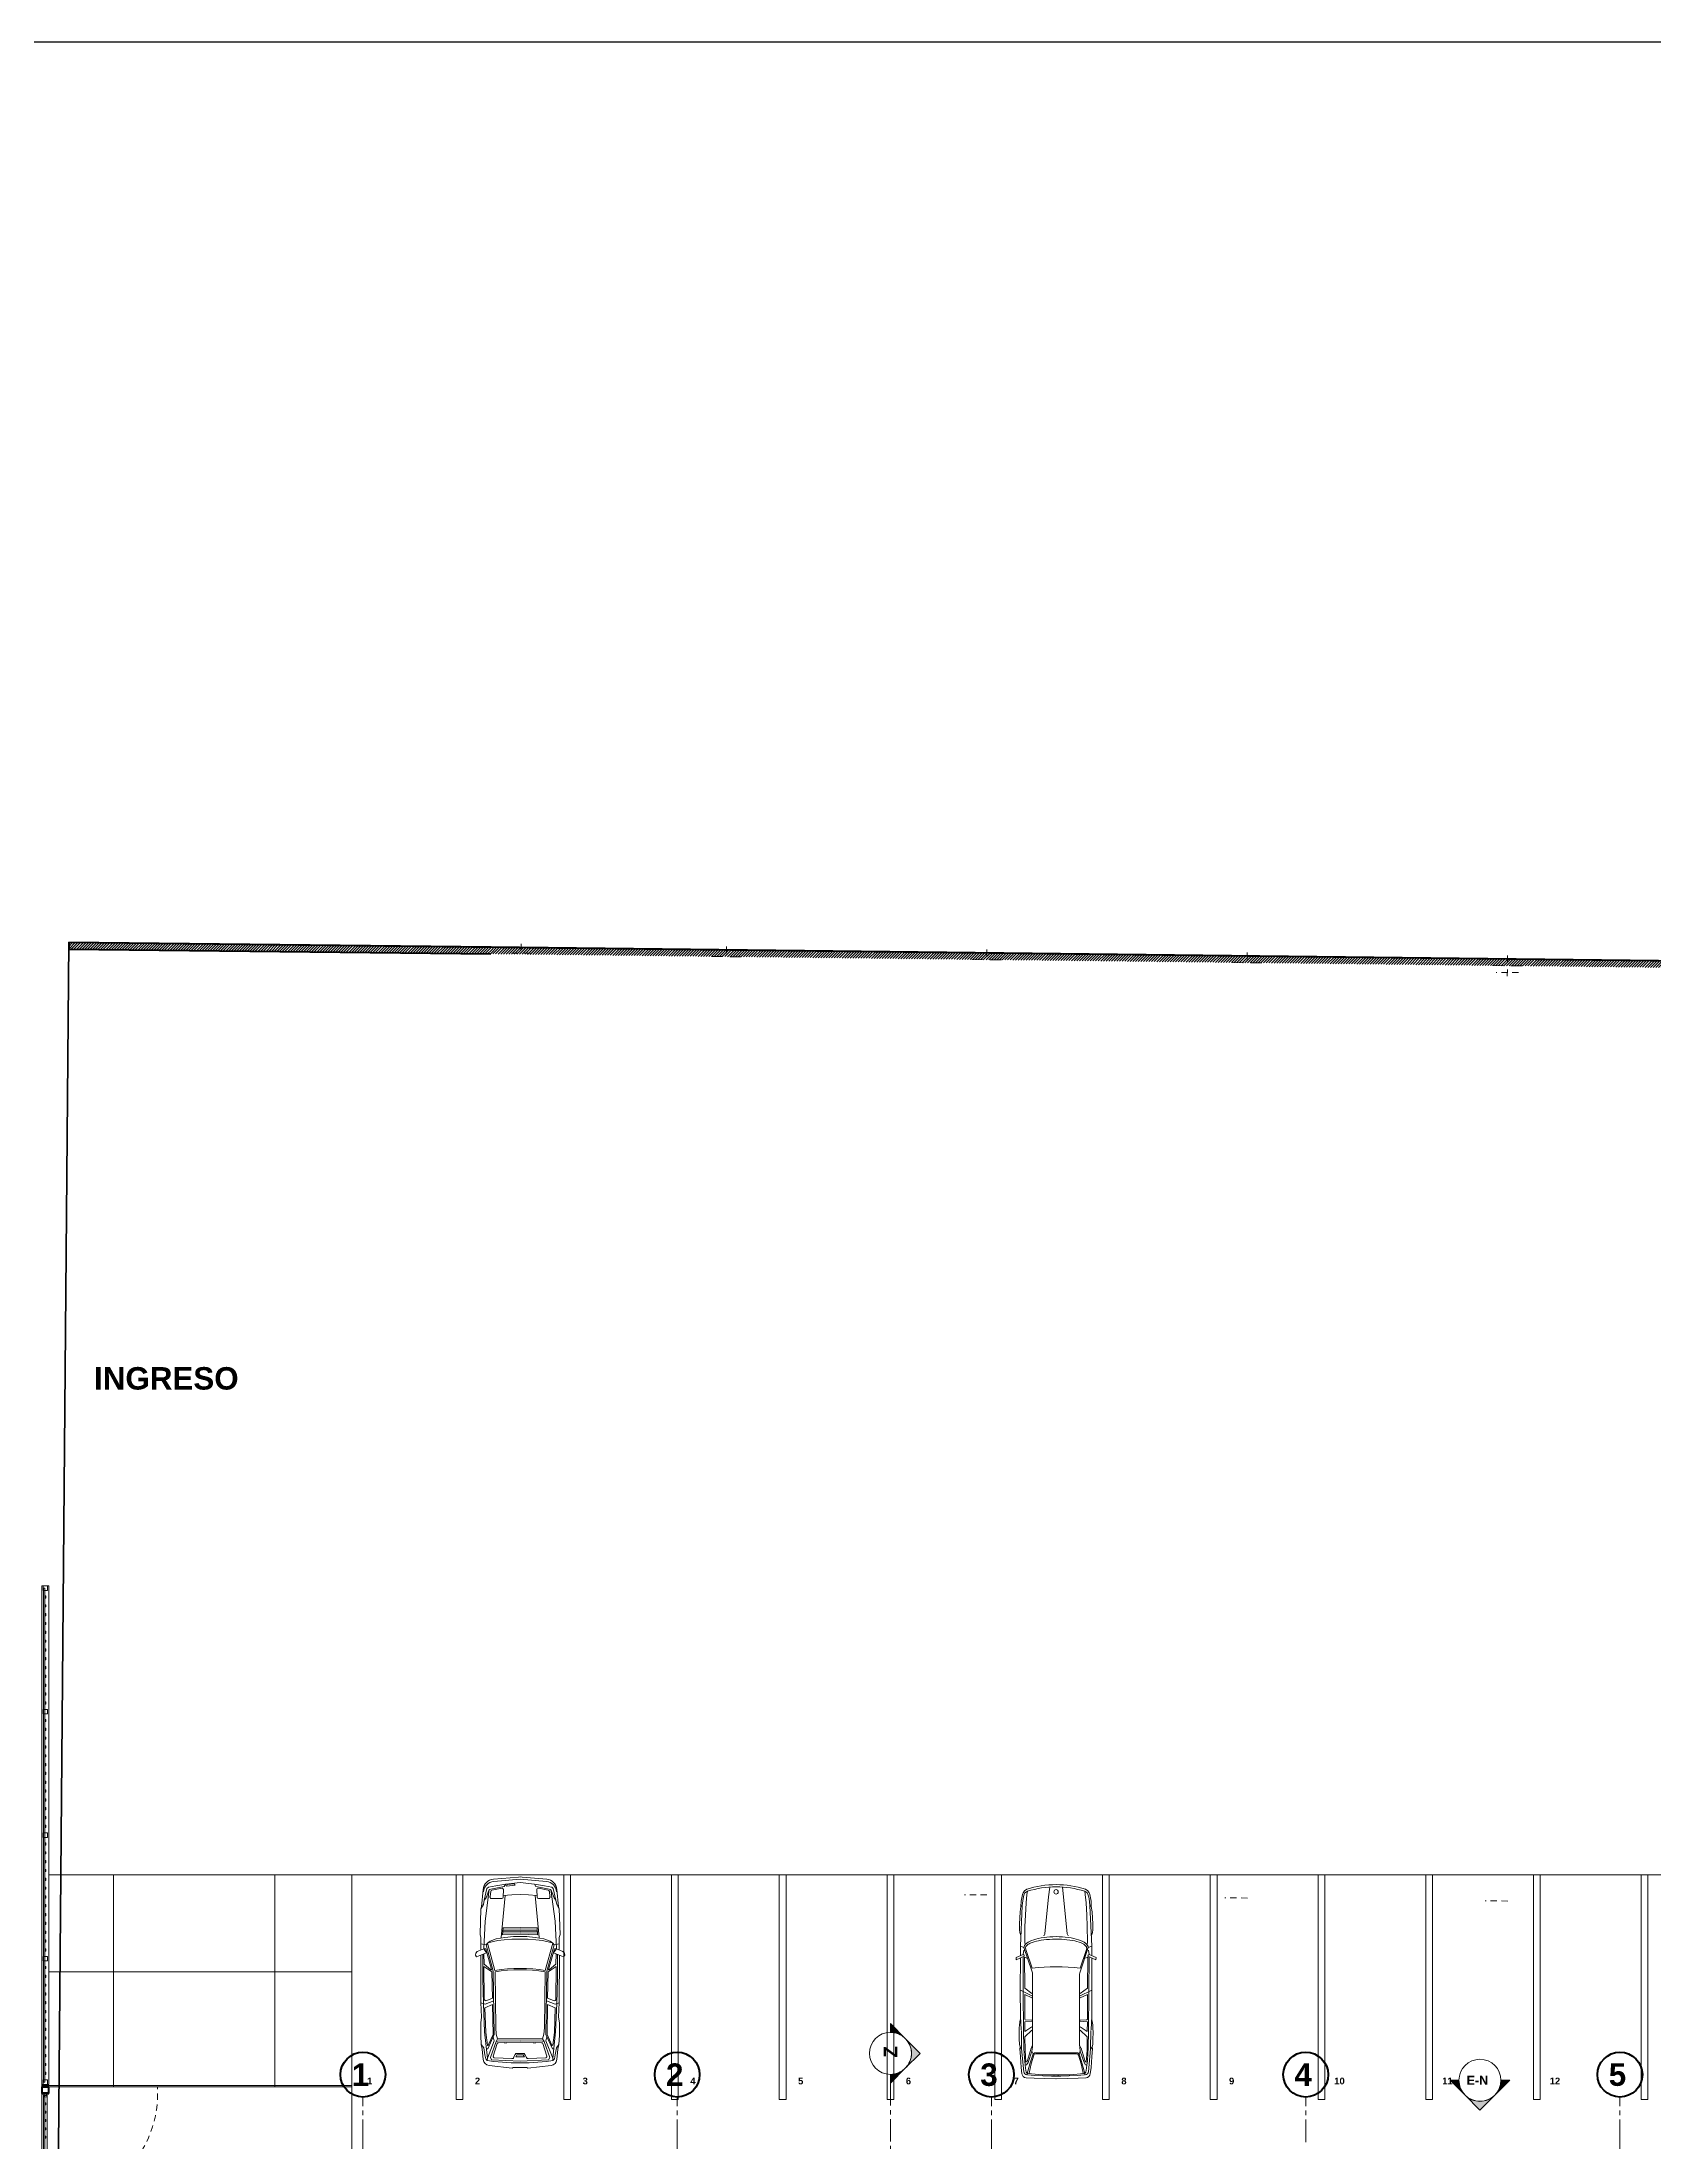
# Model space of a CAD drawing. Header units: inches. Extents: x -38 to 5698, y -33 to 92.
# Drawn here: x 2.17 to 38.06, y 44.9 to 91.66 of the extents above; entities that cross this region are included whole.
import ezdxf

# ---------------------------------------------------------------- set-up
doc = ezdxf.new("R2010")
doc.units = ezdxf.units.IN
doc.header["$MEASUREMENT"] = 0
doc.set_wipeout_variables(frame=1)
doc.header["$PDMODE"] = 1
for name, pattern in [('Hidden Line', [0.195611, 0.141111, -0.0545]), ('Línea Oculta', [0.195611, 0.141111, -0.0545]), ('Punto & Raya', [0.65, 0.5, -0.075, 0, -0.075]), ('Wipeout_Contour', [1, 0, -1])]:
    doc.linetypes.add(name, pattern=pattern)
for name, color, linetype in [('02 _ ARQ _ ALB _ Ejes Generales', 7, 'Continuous'), ('08 _ STR _ EXT _ Cerco Perimetrico', 7, 'Continuous'), ('08 _ STR _ EXT _ Estacionamiento-Pavimento', 7, 'Continuous'), ('Dibujo 2D - General', 7, 'Continuous'), ('Estructura - 03 LOSA', 7, 'Continuous'), ('Estructura - 04 MURO', 253, 'Continuous'), ('Interior - Equipamiento', 7, 'Continuous'), ('Interior - Mobiliario', 7, 'Continuous'), ('Marcador - Alzados', 7, 'Continuous'), ('Marcador - Secciones', 251, 'Continuous'), ('MOD', 7, 'Continuous'), ('Notas - Textos', 7, 'Continuous')]:
    doc.layers.add(name, color=color, linetype=linetype)
doc.styles.add('Estilo_Generado_1', font='swisseb.ttf')
doc.styles.add('Estilo_Generado_8', font='arialbd.ttf')
pattern_1 = [(45, (0, 0), (-0.030052038, 0.030052038), [])]

msp = doc.modelspace()

# ---------------------------------------------------------------- hatches: boundary and pattern name
at = {"layer": 'Estructura - 03 LOSA', "linetype": 'Continuous', "lineweight": 13}
h = msp.add_hatch(dxfattribs=at)
h.set_pattern_fill('CEMENTO_PULIDO_Y_BRUÑADO_FA', color=251, style=0, pattern_type=2)
h.set_pattern_definition([(360, (3.7574, 18.3027), (0, 2.53199), []), (90, (3.7574, 18.3027), (-3.6, 0), [])])
h.paths.add_polyline_path([(9.07, 46.132), (9.07, 50.85), (2.17, 50.85), (2.17, 46.132)])
at = {"layer": 'Marcador - Alzados', "linetype": 'Continuous', "lineweight": 13}
for points in [[(33.54, 46.274), (33.871, 45.942, -0.198912), (33.734, 46.274)], [(33.871, 45.942), (34.202, 45.611), (34.533, 45.942, -0.414214)], [(34.865, 46.274), (34.671, 46.274, -0.198912), (34.533, 45.942)]]:
    msp.add_hatch(color=7, dxfattribs=at).paths.add_polyline_path(points)
at = {"layer": 'Marcador - Secciones', "linetype": 'Continuous', "lineweight": 13}
for points in [[(21.07, 47.536), (21.07, 47.342, -0.198912), (21.401, 47.205)], [(21.401, 47.205, -0.414214), (21.401, 46.542), (21.732, 46.874)], [(21.07, 46.211), (21.401, 46.542, -0.198912), (21.07, 46.405)]]:
    msp.add_hatch(color=7, dxfattribs=at).paths.add_polyline_path(points)

# ---------------------------------------------------------------- linework, layer by layer
at = {"layer": '02 _ ARQ _ ALB _ Ejes Generales', "color": 252, "linetype": 'Punto & Raya', "lineweight": 13}
for p, q in [((9.32, 44.9), (9.32, 45.9)), ((16.32, 44.9), (16.32, 45.9)), ((23.32, 44.9), (23.32, 45.9)), ((30.32, 44.9), (30.32, 45.9)), ((37.32, 44.9), (37.32, 45.9)), ((9.32, 3.05), (9.32, 44.9)), ((16.32, 3.05), (16.32, 44.9)), ((23.32, 3.05), (23.32, 44.9)), ((30.32, 44.9), (30.32, 44.9)), ((37.32, 3.05), (37.32, 44.9))]:
    msp.add_line(p, q, dxfattribs=at)
at = {"layer": '02 _ ARQ _ ALB _ Ejes Generales', "color": 7, "linetype": 'Continuous', "lineweight": 60}
for centre in [(9.32, 46.4), (16.32, 46.4), (23.32, 46.4), (30.32, 46.4), (37.32, 46.4)]:
    msp.add_circle(centre, 0.5, dxfattribs=at)
at = {"layer": '02 _ ARQ _ ALB _ Ejes Generales', "color": 7, "linetype": 'Punto & Raya', "lineweight": 13}
for p in [(9.32, 44.9), (9.32, 44.9), (16.32, 44.9), (16.32, 44.9), (23.32, 44.9), (23.32, 44.9), (37.32, 44.9), (37.32, 44.9)]:
    msp.add_point(p, dxfattribs=at)
at = {"layer": '08 _ STR _ EXT _ Cerco Perimetrico', "color": 167, "linetype": 'Continuous', "lineweight": 18, "flags": 128}
for points in [[(2.282, 45.934), (2.207, 45.934), (2.207, 43.525), (2.282, 43.525)], [(2.232, 45.934), (2.207, 45.934), (2.207, 43.525), (2.232, 43.525)], [(2.232, 45.934), (2.207, 45.934), (2.207, 43.525), (2.232, 43.525)], [(2.282, 45.934), (2.207, 45.934), (2.207, 43.525), (2.282, 43.525)], [(2.257, 45.774), (2.232, 45.774), (2.232, 45.724), (2.257, 45.724)], [(2.257, 45.589), (2.232, 45.589), (2.232, 45.539), (2.257, 45.539)], [(2.257, 45.403), (2.232, 45.403), (2.232, 45.353), (2.257, 45.353)], [(2.257, 45.218), (2.232, 45.218), (2.232, 45.168), (2.257, 45.168)], [(2.257, 45.033), (2.232, 45.033), (2.232, 44.983), (2.257, 44.983)]]:
    msp.add_lwpolyline(points, close=True, dxfattribs=at)
at = {"layer": '08 _ STR _ EXT _ Estacionamiento-Pavimento', "color": 7, "linetype": 'Continuous', "lineweight": 18, "flags": 128}
msp.add_lwpolyline([(9.07, 40.85), (52.92, 40.85), (52.92, 1.5), (69.77, 1.5), (69.77, 46.784), (56.22, 46.937), (56.22, 50.85), (9.07, 50.85)], close=True, dxfattribs=at)
at = {"layer": 'Estructura - 03 LOSA', "color": 7, "linetype": 'Continuous', "lineweight": 18, "flags": 128}
for points in [[(9.07, 46.132), (9.07, 50.85), (2.17, 50.85), (2.17, 46.132)], [(2.17, 40.85), (9.07, 40.85), (9.07, 46.132), (2.17, 46.132)]]:
    msp.add_lwpolyline(points, close=True, dxfattribs=at)
at = {"layer": 'Interior - Equipamiento', "color": 251, "linetype": 'Continuous', "lineweight": 13}
for p, q in [((11.999, 50.525), (11.963, 50.139)), ((12.081, 50.547), (12.022, 50.284)), ((12.041, 49.817), (12.133, 50.52)), ((12.133, 50.52), (12.061, 50.337)), ((12.114, 50.573), (12.081, 50.547)), ((12.278, 50.606), (12.114, 50.573)), ((12.469, 50.586), (12.133, 50.52)), ((12.192, 50.508), (12.413, 50.55)), ((12.226, 50.751), (12.787, 50.799)), ((12.82, 50.752), (12.232, 50.698)), ((12.501, 50.645), (12.278, 50.606)), ((12.448, 50.52), (12.443, 50.352)), ((12.501, 50.645), (12.469, 50.586)), ((12.501, 50.645), (12.82, 50.675)), ((12.521, 50.599), (12.535, 50.636)), ((12.712, 50.619), (12.521, 50.599)), ((12.685, 50.652), (12.535, 50.636)), ((12.685, 50.652), (12.712, 50.619)), ((12.82, 50.803), (12.787, 50.799)), ((12.82, 50.803), (12.863, 50.799)), ((12.82, 50.752), (13.408, 50.698)), ((13.139, 50.645), (12.82, 50.675)), ((13.414, 50.751), (12.863, 50.799)), ((13.139, 50.645), (13.171, 50.586)), ((13.139, 50.645), (13.362, 50.606)), ((13.171, 50.586), (13.507, 50.52)), ((13.192, 50.52), (13.197, 50.352)), ((13.448, 50.508), (13.227, 50.55)), ((13.362, 50.606), (13.526, 50.573)), ((13.599, 49.817), (13.507, 50.52)), ((13.507, 50.52), (13.579, 50.337)), ((13.526, 50.573), (13.559, 50.547)), ((13.559, 50.547), (13.618, 50.284)), ((13.641, 50.525), (13.677, 50.139)), ((24.054, 50.495), (24.107, 50.53)), ((24.618, 50.573), (24.593, 50.358)), ((24.903, 50.573), (24.928, 50.358)), ((25.467, 50.495), (25.413, 50.53)), ((11.949, 50.093), (11.93, 49.522)), ((12.002, 50.192), (11.949, 50.093)), ((11.963, 50.139), (11.949, 50.093)), ((12.022, 50.284), (12.002, 50.192)), ((12.061, 50.337), (12.022, 50.284)), ((12.154, 50.362), (12.111, 50.352)), ((12.154, 50.357), (12.168, 50.482)), ((12.184, 50.323), (12.413, 50.323)), ((12.396, 49.456), (12.487, 50.392)), ((12.633, 50.402), (12.444, 50.389)), ((12.82, 50.409), (12.633, 50.402)), ((12.82, 50.409), (13.007, 50.402)), ((13.007, 50.402), (13.196, 50.389)), ((13.244, 49.456), (13.153, 50.392)), ((13.456, 50.323), (13.227, 50.323)), ((13.486, 50.357), (13.472, 50.482)), ((13.486, 50.362), (13.529, 50.352)), ((13.579, 50.337), (13.618, 50.284)), ((13.618, 50.284), (13.638, 50.192)), ((13.638, 50.192), (13.691, 50.093)), ((13.677, 50.139), (13.691, 50.093)), ((13.691, 50.093), (13.71, 49.522)), ((23.958, 50.024), (23.977, 50.145)), ((23.968, 49.263), (24.008, 50.167)), ((23.977, 50.145), (23.983, 50.266)), ((23.977, 50.145), (24.008, 50.167)), ((23.983, 50.266), (23.996, 50.34)), ((23.996, 50.34), (24.011, 50.412)), ((24.008, 50.167), (24.027, 50.325)), ((24.011, 50.412), (24.024, 50.452)), ((24.024, 50.452), (24.054, 50.495)), ((24.027, 50.325), (24.045, 50.399)), ((24.045, 50.399), (24.067, 50.449)), ((24.067, 50.449), (24.098, 50.47)), ((24.076, 49.95), (24.092, 50.223)), ((24.092, 50.223), (24.11, 50.415)), ((24.098, 50.47), (24.123, 50.483)), ((24.11, 50.415), (24.123, 50.483)), ((24.593, 50.358), (24.513, 49.538)), ((24.928, 50.358), (25.008, 49.538)), ((25.423, 50.47), (25.398, 50.483)), ((25.411, 50.415), (25.398, 50.483)), ((25.429, 50.223), (25.411, 50.415)), ((25.454, 50.449), (25.423, 50.47)), ((25.445, 49.95), (25.429, 50.223)), ((25.476, 50.399), (25.454, 50.449)), ((25.497, 50.452), (25.467, 50.495)), ((25.494, 50.325), (25.476, 50.399)), ((25.513, 50.167), (25.494, 50.325)), ((25.51, 50.412), (25.497, 50.452)), ((25.525, 50.34), (25.51, 50.412)), ((25.553, 49.263), (25.513, 50.167)), ((25.544, 50.145), (25.513, 50.167)), ((25.538, 50.266), (25.525, 50.34)), ((25.544, 50.145), (25.538, 50.266)), ((25.562, 50.024), (25.544, 50.145)), ((12.009, 49.2), (12.041, 49.817)), ((12.442, 49.666), (12.429, 49.515)), ((12.82, 49.586), (12.435, 49.579)), ((12.82, 49.615), (12.437, 49.608)), ((12.82, 49.673), (12.442, 49.666)), ((12.82, 49.644), (12.442, 49.637)), ((12.82, 49.673), (13.198, 49.666)), ((12.82, 49.644), (13.198, 49.637)), ((12.82, 49.615), (13.203, 49.608)), ((12.82, 49.586), (13.205, 49.579)), ((13.198, 49.666), (13.211, 49.515)), ((13.631, 49.2), (13.599, 49.817)), ((23.946, 49.755), (23.952, 49.885)), ((23.946, 49.622), (23.946, 49.755)), ((23.952, 49.566), (23.946, 49.622)), ((23.952, 49.885), (23.958, 50.024)), ((24.064, 49.359), (24.067, 49.696)), ((24.067, 49.696), (24.076, 49.95)), ((25.454, 49.696), (25.445, 49.95)), ((25.457, 49.359), (25.454, 49.696)), ((25.569, 49.885), (25.562, 50.024)), ((25.575, 49.755), (25.569, 49.885)), ((25.569, 49.566), (25.575, 49.622)), ((25.575, 49.622), (25.575, 49.755)), ((11.825, 49.062), (11.831, 49.108)), ((11.831, 49.108), (11.864, 49.141)), ((12.074, 49.114), (11.851, 49.022)), ((11.864, 49.141), (12.009, 49.2)), ((11.93, 49.522), (11.949, 49.456)), ((11.949, 49.456), (11.949, 49.176)), ((12.061, 49.292), (11.949, 49.313)), ((12.009, 49.2), (12.055, 49.2)), ((12.009, 49.2), (12.074, 49.114)), ((12.185, 48.743), (12.055, 49.2)), ((12.094, 49.325), (12.061, 49.292)), ((12.061, 49.292), (12.222, 48.703)), ((12.153, 49.371), (12.094, 49.325)), ((12.094, 49.325), (12.258, 48.72)), ((12.324, 49.384), (12.105, 49.333)), ((12.291, 49.423), (12.153, 49.371)), ((12.482, 49.456), (12.291, 49.423)), ((12.469, 49.403), (12.324, 49.384)), ((12.429, 49.515), (12.82, 49.528)), ((12.82, 49.557), (12.432, 49.548)), ((12.639, 49.417), (12.469, 49.403)), ((12.672, 49.476), (12.482, 49.456)), ((13.001, 49.417), (12.639, 49.417)), ((12.968, 49.476), (12.672, 49.476)), ((12.82, 49.557), (13.208, 49.548)), ((13.211, 49.515), (12.82, 49.528)), ((12.968, 49.476), (13.158, 49.456)), ((13.001, 49.417), (13.171, 49.403)), ((13.158, 49.456), (13.349, 49.423)), ((13.171, 49.403), (13.316, 49.384)), ((13.316, 49.384), (13.535, 49.333)), ((13.349, 49.423), (13.487, 49.371)), ((13.546, 49.325), (13.382, 48.72)), ((13.579, 49.292), (13.418, 48.703)), ((13.455, 48.743), (13.585, 49.2)), ((13.487, 49.371), (13.546, 49.325)), ((13.546, 49.325), (13.579, 49.292)), ((13.631, 49.2), (13.566, 49.114)), ((13.566, 49.114), (13.789, 49.022)), ((13.579, 49.292), (13.691, 49.313)), ((13.631, 49.2), (13.585, 49.2)), ((13.776, 49.141), (13.631, 49.2)), ((13.71, 49.522), (13.691, 49.456)), ((13.691, 49.456), (13.691, 49.176)), ((13.809, 49.108), (13.776, 49.141)), ((13.815, 49.062), (13.809, 49.108)), ((23.974, 49.501), (23.952, 49.566)), ((23.968, 49.055), (23.968, 49.263)), ((23.968, 49.263), (24.045, 49.229)), ((24.027, 49.077), (24.042, 49.17)), ((24.22, 48.715), (24.045, 49.229)), ((24.064, 49.359), (24.069, 49.292)), ((24.079, 49.219), (24.092, 49.164)), ((24.092, 49.164), (24.226, 48.771)), ((24.5, 49.504), (24.482, 49.495)), ((24.513, 49.538), (24.5, 49.504)), ((25.008, 49.538), (25.021, 49.504)), ((25.008, 49.538), (25.021, 49.504)), ((25.021, 49.504), (25.039, 49.495)), ((25.021, 49.504), (25.039, 49.495)), ((25.429, 49.164), (25.295, 48.771)), ((25.301, 48.715), (25.476, 49.229)), ((25.442, 49.219), (25.429, 49.164)), ((25.457, 49.359), (25.452, 49.292)), ((25.553, 49.263), (25.476, 49.229)), ((25.494, 49.077), (25.479, 49.17)), ((25.547, 49.501), (25.569, 49.566)), ((25.553, 49.05), (25.553, 49.263)), ((11.851, 49.022), (11.825, 49.062)), ((11.943, 49.062), (11.949, 48.002)), ((11.989, 48.536), (11.989, 49.079)), ((12.022, 48.858), (12.013, 49.089)), ((12.192, 48.687), (12.015, 48.805)), ((12.022, 48.086), (12.015, 48.805)), ((12.169, 48.733), (12.022, 48.858)), ((12.206, 48.102), (12.192, 48.687)), ((12.245, 47.294), (12.222, 48.703)), ((12.263, 48.692), (12.278, 47.439)), ((13.377, 48.692), (13.362, 47.439)), ((13.395, 47.294), (13.418, 48.703)), ((13.434, 48.102), (13.448, 48.687)), ((13.448, 48.687), (13.625, 48.805)), ((13.471, 48.733), (13.618, 48.858)), ((13.618, 48.858), (13.627, 49.089)), ((13.618, 48.086), (13.625, 48.805)), ((13.651, 48.536), (13.651, 49.079)), ((13.697, 49.062), (13.69, 48.002)), ((13.789, 49.022), (13.815, 49.062)), ((23.869, 49.006), (24.027, 49.077)), ((23.872, 48.959), (23.869, 49.006)), ((24.051, 49.04), (23.872, 48.959)), ((23.961, 48.292), (23.965, 49.001)), ((24.023, 49.027), (24.03, 48.251)), ((24.027, 49.077), (24.048, 49.061)), ((24.048, 49.061), (24.051, 49.04)), ((24.061, 48.325), (24.053, 49.017)), ((24.106, 48.991), (24.053, 49.017)), ((25.415, 48.991), (25.47, 49.018)), ((25.46, 48.325), (25.468, 49.017)), ((25.473, 49.061), (25.47, 49.04)), ((25.47, 49.04), (25.649, 48.959)), ((25.494, 49.077), (25.473, 49.061)), ((25.498, 49.027), (25.491, 48.251)), ((25.652, 49.006), (25.494, 49.077)), ((25.559, 48.292), (25.556, 49.001)), ((25.649, 48.959), (25.652, 49.006)), ((12.002, 47.984), (11.989, 48.536)), ((13.638, 47.984), (13.651, 48.536)), ((23.961, 48.292), (23.965, 47.702)), ((24.237, 48.15), (23.965, 48.283)), ((24.03, 48.251), (24.036, 47.374)), ((24.222, 48.207), (24.061, 48.325)), ((24.061, 47.634), (24.064, 48.185)), ((24.064, 48.185), (24.222, 48.107)), ((24.237, 48.613), (24.237, 47.058)), ((25.284, 48.613), (25.284, 47.058)), ((25.284, 48.15), (25.556, 48.283)), ((25.299, 48.207), (25.46, 48.325)), ((25.457, 48.185), (25.299, 48.107)), ((25.46, 47.634), (25.457, 48.185)), ((25.491, 48.251), (25.485, 47.374)), ((25.559, 48.292), (25.556, 47.702)), ((11.949, 48.004), (11.963, 47.682)), ((12.041, 47.971), (11.949, 48.002)), ((12.028, 47.353), (12.002, 47.984)), ((12.035, 47.888), (12.208, 47.961)), ((12.035, 47.888), (12.056, 47.341)), ((12.233, 48.041), (12.041, 47.971)), ((12.077, 48.05), (12.206, 48.102)), ((12.208, 47.961), (12.219, 47.294)), ((13.407, 48.041), (13.599, 47.971)), ((13.432, 47.961), (13.421, 47.294)), ((13.605, 47.888), (13.432, 47.961)), ((13.563, 48.05), (13.434, 48.102)), ((13.605, 47.888), (13.584, 47.341)), ((13.599, 47.971), (13.69, 48.002)), ((13.612, 47.353), (13.638, 47.984)), ((13.691, 48.004), (13.677, 47.682)), ((23.965, 47.702), (23.983, 47.395)), ((25.556, 47.702), (25.538, 47.395)), ((11.963, 47.682), (11.943, 47.557)), ((11.943, 47.557), (11.943, 47.274)), ((11.943, 47.274), (11.956, 47.071)), ((12.094, 46.768), (12.028, 47.353)), ((12.093, 47.06), (12.056, 47.341)), ((12.101, 46.972), (12.245, 47.294)), ((12.112, 47.057), (12.219, 47.294)), ((12.245, 47.15), (12.221, 47.24)), ((12.278, 47.439), (12.288, 47.304)), ((12.317, 47.196), (12.288, 47.304)), ((13.323, 47.196), (13.352, 47.304)), ((13.362, 47.439), (13.352, 47.304)), ((13.539, 46.972), (13.395, 47.294)), ((13.395, 47.15), (13.419, 47.24)), ((13.528, 47.057), (13.421, 47.294)), ((13.546, 46.768), (13.612, 47.353)), ((13.547, 47.06), (13.584, 47.341)), ((13.677, 47.682), (13.697, 47.557)), ((13.697, 47.274), (13.684, 47.071)), ((13.697, 47.557), (13.697, 47.274)), ((23.937, 47.34), (23.94, 47.436)), ((23.94, 47.191), (23.937, 47.34)), ((23.94, 47.436), (23.946, 47.51)), ((23.946, 47.51), (23.961, 47.621)), ((23.989, 47.386), (23.992, 46.974)), ((24.036, 47.374), (24.045, 46.996)), ((24.073, 47.621), (24.061, 47.634)), ((24.061, 47.578), (24.222, 47.588)), ((24.067, 47.358), (24.061, 47.578)), ((24.067, 47.358), (24.222, 47.461)), ((24.222, 47.392), (24.067, 47.242)), ((24.067, 47.242), (24.069, 46.942)), ((24.222, 47.61), (24.073, 47.621)), ((25.299, 47.61), (25.448, 47.621)), ((25.46, 47.578), (25.299, 47.588)), ((25.454, 47.358), (25.299, 47.461)), ((25.299, 47.392), (25.454, 47.242)), ((25.448, 47.621), (25.46, 47.634)), ((25.454, 47.242), (25.452, 46.942)), ((25.454, 47.358), (25.46, 47.578)), ((25.485, 47.374), (25.476, 46.996)), ((25.531, 47.386), (25.528, 46.974)), ((25.575, 47.51), (25.559, 47.621)), ((25.581, 47.436), (25.575, 47.51)), ((25.584, 47.34), (25.581, 47.436)), ((25.581, 47.191), (25.584, 47.34)), ((11.956, 47.071), (12.009, 46.998)), ((11.979, 46.964), (11.956, 47.071)), ((12, 46.736), (11.979, 46.964)), ((12.009, 46.998), (12.035, 46.841)), ((12.035, 46.841), (12.055, 46.749)), ((12.101, 46.972), (12.074, 46.972)), ((12.094, 46.768), (12.089, 46.717)), ((12.245, 47.15), (12.094, 46.768)), ((12.285, 47.136), (12.16, 46.782)), ((12.16, 46.782), (12.186, 46.729)), ((12.311, 47.09), (12.224, 46.812)), ((12.251, 46.773), (12.64, 46.756)), ((12.317, 47.196), (12.285, 47.136)), ((12.317, 47.142), (12.285, 47.136)), ((12.82, 47.196), (12.317, 47.196)), ((12.317, 47.142), (12.819, 47.156)), ((12.339, 47.111), (12.469, 47.114)), ((12.469, 47.109), (12.528, 47.109)), ((12.82, 47.123), (12.528, 47.116)), ((12.677, 46.779), (12.714, 46.851)), ((12.749, 46.841), (12.725, 46.797)), ((12.725, 46.797), (12.915, 46.797)), ((12.891, 46.841), (12.749, 46.841)), ((12.75, 46.874), (12.89, 46.874)), ((12.82, 47.196), (13.323, 47.196)), ((12.82, 47.123), (13.112, 47.116)), ((13.323, 47.142), (12.821, 47.156)), ((12.891, 46.841), (12.915, 46.797)), ((12.963, 46.779), (12.926, 46.851)), ((13.389, 46.773), (13, 46.756)), ((13.171, 47.109), (13.112, 47.109)), ((13.301, 47.111), (13.171, 47.114)), ((13.323, 47.196), (13.355, 47.136)), ((13.323, 47.142), (13.355, 47.136)), ((13.329, 47.09), (13.416, 46.812)), ((13.355, 47.136), (13.48, 46.782)), ((13.395, 47.15), (13.546, 46.768)), ((13.48, 46.782), (13.454, 46.729)), ((13.539, 46.972), (13.566, 46.972)), ((13.546, 46.768), (13.551, 46.717)), ((13.605, 46.841), (13.585, 46.749)), ((13.631, 46.998), (13.605, 46.841)), ((13.684, 47.071), (13.631, 46.998)), ((13.64, 46.736), (13.661, 46.964)), ((13.661, 46.964), (13.684, 47.071)), ((23.946, 47.076), (23.94, 47.191)), ((23.958, 47.015), (23.946, 47.076)), ((23.949, 46.98), (23.958, 47.015)), ((23.965, 46.798), (23.949, 46.98)), ((23.958, 47.015), (23.992, 46.968)), ((23.983, 46.556), (23.965, 46.798)), ((24.042, 46.465), (23.992, 46.974)), ((24.045, 46.996), (24.051, 46.86)), ((24.051, 46.86), (24.064, 46.699)), ((24.069, 46.942), (24.088, 46.681)), ((24.113, 46.689), (24.206, 46.987)), ((24.138, 46.674), (24.223, 46.926)), ((24.178, 46.643), (24.246, 46.866)), ((24.265, 46.832), (24.203, 46.637)), ((24.237, 47.058), (24.206, 46.984)), ((24.234, 47.011), (24.223, 46.926)), ((24.246, 46.866), (24.223, 46.926)), ((24.237, 47.058), (24.234, 47.011)), ((24.246, 46.866), (24.277, 46.886)), ((24.274, 46.857), (24.265, 46.832)), ((25.244, 46.886), (24.274, 46.884)), ((24.308, 46.863), (24.274, 46.857)), ((25.213, 46.863), (24.308, 46.863)), ((25.213, 46.863), (25.247, 46.857)), ((25.274, 46.866), (25.244, 46.886)), ((25.247, 46.857), (25.256, 46.832)), ((25.256, 46.832), (25.318, 46.637)), ((25.274, 46.866), (25.298, 46.926)), ((25.343, 46.643), (25.274, 46.866)), ((25.284, 47.058), (25.287, 47.011)), ((25.284, 47.058), (25.315, 46.984)), ((25.287, 47.011), (25.298, 46.926)), ((25.383, 46.674), (25.298, 46.926)), ((25.408, 46.689), (25.315, 46.987)), ((25.452, 46.942), (25.432, 46.681)), ((25.47, 46.86), (25.457, 46.699)), ((25.476, 46.996), (25.47, 46.86)), ((25.479, 46.465), (25.528, 46.974)), ((25.562, 47.015), (25.528, 46.968)), ((25.538, 46.556), (25.556, 46.798)), ((25.556, 46.798), (25.572, 46.98)), ((25.562, 47.015), (25.575, 47.076)), ((25.572, 46.98), (25.562, 47.015)), ((25.575, 47.076), (25.581, 47.191)), ((12.055, 46.749), (12.089, 46.717)), ((12.089, 46.717), (12.232, 46.69)), ((12.131, 46.601), (12.646, 46.545)), ((12.186, 46.729), (12.82, 46.702)), ((12.232, 46.69), (12.62, 46.663)), ((12.62, 46.663), (12.82, 46.663)), ((12.646, 46.545), (12.666, 46.558)), ((12.666, 46.558), (12.82, 46.558)), ((13.454, 46.729), (12.82, 46.702)), ((13.02, 46.663), (12.82, 46.663)), ((12.974, 46.558), (12.82, 46.558)), ((12.994, 46.545), (12.974, 46.558)), ((13.509, 46.601), (12.994, 46.545)), ((13.408, 46.69), (13.02, 46.663)), ((13.551, 46.717), (13.408, 46.69)), ((13.585, 46.749), (13.551, 46.717)), ((23.983, 46.556), (23.999, 46.42)), ((24.064, 46.699), (24.073, 46.618)), ((24.073, 46.618), (24.082, 46.541)), ((24.076, 46.612), (24.104, 46.615)), ((24.082, 46.541), (24.096, 46.453)), ((24.088, 46.681), (24.113, 46.689)), ((24.271, 46.321), (24.094, 46.33)), ((24.096, 46.453), (24.121, 46.428)), ((24.104, 46.615), (24.138, 46.674)), ((24.178, 46.643), (24.112, 46.393)), ((24.29, 46.38), (24.126, 46.392)), ((24.457, 46.398), (24.134, 46.422)), ((24.203, 46.637), (24.16, 46.436)), ((24.497, 46.312), (24.271, 46.321)), ((24.29, 46.38), (24.466, 46.37)), ((24.76, 46.398), (24.457, 46.398)), ((24.466, 46.37), (24.658, 46.364)), ((24.757, 46.308), (24.497, 46.312)), ((24.658, 46.364), (24.764, 46.367)), ((24.711, 46.367), (24.717, 46.398)), ((24.863, 46.364), (24.757, 46.367)), ((24.76, 46.398), (25.064, 46.398)), ((24.764, 46.308), (25.024, 46.312)), ((24.81, 46.367), (24.804, 46.398)), ((25.055, 46.37), (24.863, 46.364)), ((25.024, 46.312), (25.25, 46.321)), ((25.231, 46.38), (25.055, 46.37)), ((25.064, 46.398), (25.387, 46.422)), ((25.231, 46.38), (25.395, 46.392)), ((25.25, 46.321), (25.427, 46.33)), ((25.318, 46.637), (25.361, 46.436)), ((25.343, 46.643), (25.409, 46.393)), ((25.417, 46.615), (25.383, 46.674)), ((25.425, 46.453), (25.4, 46.428)), ((25.432, 46.681), (25.408, 46.689)), ((25.445, 46.612), (25.417, 46.615)), ((25.439, 46.541), (25.425, 46.453)), ((25.448, 46.618), (25.439, 46.541)), ((25.457, 46.699), (25.448, 46.618)), ((25.538, 46.556), (25.522, 46.42))]:
    msp.add_line(p, q, dxfattribs=at)
at = {"layer": 'Interior - Equipamiento', "color": 252, "linetype": 'Continuous', "lineweight": 13, "flags": 128}
for points in [[(11.395, 45.85), (11.545, 45.85), (11.545, 50.85), (11.395, 50.85)], [(13.795, 45.85), (13.945, 45.85), (13.945, 50.85), (13.795, 50.85)], [(16.195, 45.85), (16.345, 45.85), (16.345, 50.85), (16.195, 50.85)], [(18.595, 45.85), (18.745, 45.85), (18.745, 50.85), (18.595, 50.85)], [(20.995, 45.85), (21.145, 45.85), (21.145, 50.85), (20.995, 50.85)], [(23.395, 45.85), (23.545, 45.85), (23.545, 50.85), (23.395, 50.85)], [(25.795, 45.85), (25.945, 45.85), (25.945, 50.85), (25.795, 50.85)], [(28.195, 45.85), (28.345, 45.85), (28.345, 50.85), (28.195, 50.85)], [(30.595, 45.85), (30.745, 45.85), (30.745, 50.85), (30.595, 50.85)], [(32.995, 45.85), (33.145, 45.85), (33.145, 50.85), (32.995, 50.85)], [(35.395, 45.85), (35.545, 45.85), (35.545, 50.85), (35.395, 50.85)], [(37.795, 45.85), (37.945, 45.85), (37.945, 50.85), (37.795, 50.85)]]:
    msp.add_lwpolyline(points, close=True, dxfattribs=at)
at = {"layer": 'Interior - Equipamiento', "color": 251, "linetype": 'Continuous', "lineweight": 13}
msp.add_circle((24.76, 50.47), 0.0495, dxfattribs=at)
for centre, radius, start, end in [((12.248, 50.502), 0.25, 94.944, 174.6433), ((12.254, 50.449), 0.25, 94.944, 174.6433), ((12.198, 50.478), 0.03, 100.9066, 173.5798), ((12.418, 50.521), 0.03, 358.209, 100.921), ((13.222, 50.521), 0.03, 79.0806, 181.7909), ((13.386, 50.449), 0.25, 5.3567, 85.056), ((13.392, 50.502), 0.25, 5.3567, 85.056), ((13.442, 50.478), 0.03, 6.4202, 79.0934), ((24.76, 48.469), 2.162, 72.4201, 107.5799), ((24.76, 48.469), 2.112, 72.42, 107.5799), ((12.184, 50.353), 0.03, 173.5792, 270.0003), ((12.413, 50.353), 0.03, 269.9997, 358.209), ((13.227, 50.353), 0.03, 181.7902, 269.9994), ((13.456, 50.353), 0.03, 269.9997, 6.4208), ((24.135, 49.229), 0.0897, 147.8678, 180), ((24.268, 49.132), 0.254, 113.7293, 145.3592), ((24.139, 49.219), 0.06, 165.7052, 175.1237), ((24.137, 49.219), 0.0577, 175.1676, 180.0009), ((24.151, 49.216), 0.0725, 148.7116, 165.3372), ((24.26, 49.127), 0.212, 110.6169, 143.4268), ((24.541, 48.588), 0.863, 101.9354, 115.8249), ((24.528, 48.531), 0.866, 100.6338, 113.3473), ((24.727, 47.788), 1.683, 93.6263, 102.4991), ((24.721, 47.6), 1.816, 93.4792, 101.2164), ((24.761, 47.098), 2.319, 87.125, 93.6934), ((24.76, 47.399), 2.074, 86.1417, 93.8583), ((24.787, 47.498), 1.919, 79.8693, 87.3253), ((24.794, 47.788), 1.683, 77.5009, 86.3737), ((24.961, 48.42), 0.981, 68.6735, 80.3645), ((24.979, 48.588), 0.863, 64.1751, 78.0646), ((25.231, 49.085), 0.263, 42.5388, 70.9093), ((25.253, 49.132), 0.254, 34.6407, 66.2706), ((25.357, 49.209), 0.0873, 23.469, 38.1601), ((25.375, 49.217), 0.0669, 14.3266, 23.0822), ((25.381, 49.219), 0.0606, 7.2503, 14.2681), ((25.383, 49.219), 0.0582, 2.4227, 7.2244), ((25.384, 49.219), 0.0577, 0, 2.417), ((25.386, 49.229), 0.0897, 0, 32.132), ((12.175, 48.741), 0.01, 229.6494, 15.9476), ((12.82, 45.181), 3.584, 80.9827, 99.0173), ((12.82, 45.181), 3.555, 80.9828, 99.0173), ((13.465, 48.741), 0.01, 164.0524, 310.3506), ((23.922, 48.613), 0.315, 0, 18.8248), ((24.76, 44.168), 4.633, 83.3792, 96.6208), ((25.599, 48.613), 0.315, 161.1752, 180), ((12.062, 48.087), 0.04, 180.5293, 292.2491), ((13.578, 48.087), 0.04, 247.7509, 359.4707), ((12.103, 47.061), 0.01, 187.5155, 335.8207), ((12.253, 46.803), 0.03, 162.5825, 267.5095), ((12.34, 47.081), 0.03, 91.4903, 162.5822), ((12.642, 46.796), 0.04, 267.5103, 333.4319), ((12.75, 46.834), 0.04, 90, 153.4318), ((12.89, 46.834), 0.04, 26.5682, 90), ((12.998, 46.796), 0.04, 206.568, 272.491), ((13.3, 47.081), 0.03, 17.4178, 88.5097), ((13.387, 46.803), 0.03, 272.4905, 17.4175), ((13.537, 47.061), 0.01, 204.1809, 352.4838), ((12.149, 46.75), 0.15, 185.2672, 263.108), ((13.491, 46.75), 0.15, 276.8918, 354.7326), ((24.1, 46.432), 0.102, 186.4831, 266.9872), ((24.121, 46.473), 0.08, 185.5131, 263.0104), ((25.4, 46.473), 0.08, 276.9896, 354.4869), ((25.421, 46.432), 0.102, 273.0128, 353.5169)]:
    msp.add_arc(centre, radius, start, end, dxfattribs=at)
msp.add_point((25.398, 50.483), dxfattribs=at)
at = {"layer": 'Marcador - Alzados', "color": 7, "linetype": 'Continuous', "lineweight": 13, "flags": 128}
for points in [[(33.54, 46.274), (33.734, 46.274, 0.198912), (33.871, 45.942)], [(33.871, 45.942, 0.414214), (34.533, 45.942), (34.202, 45.611)], [(34.865, 46.274), (34.671, 46.274, -0.198912), (34.533, 45.942)]]:
    msp.add_lwpolyline(points, format="xyb", close=True, dxfattribs=at)
at = {"layer": 'Marcador - Alzados', "color": 7, "linetype": 'Continuous', "lineweight": 13}
msp.add_circle((34.202, 46.274), 0.468, dxfattribs=at)
at = {"layer": 'Marcador - Secciones', "color": 251, "linetype": 'Punto & Raya', "lineweight": 13}
msp.add_line((21.07, 46.211), (21.07, 0.888), dxfattribs=at)
at = {"layer": 'Marcador - Secciones', "color": 7, "linetype": 'Continuous', "lineweight": 13, "flags": 128}
for points in [[(21.07, 47.536), (21.07, 47.342, -0.198912), (21.401, 47.205)], [(21.401, 47.205, -0.414214), (21.401, 46.542), (21.732, 46.874)], [(21.07, 46.211), (21.07, 46.405, 0.198912), (21.401, 46.542)]]:
    msp.add_lwpolyline(points, format="xyb", close=True, dxfattribs=at)
at = {"layer": 'Marcador - Secciones', "color": 7, "linetype": 'Continuous', "lineweight": 13}
msp.add_circle((21.07, 46.874), 0.468, dxfattribs=at)
at = {"layer": 'MOD', "color": 251, "linetype": 'Línea Oculta', "lineweight": 13}
for p, q in [((23.221, 50.401), (22.721, 50.407)), ((29.021, 50.333), (28.521, 50.339)), ((34.82, 50.266), (34.32, 50.272))]:
    msp.add_line(p, q, dxfattribs=at)
at = {"layer": 'MOD', "color": 251, "linetype": 'Continuous', "lineweight": 13}
for p in [(17.375, 67.995), (23.175, 67.928), (28.975, 67.86), (34.774, 67.793), (9.846, 65.483), (17.345, 65.395), (9.764, 58.483), (17.264, 58.396), (17.213, 53.996), (23.012, 53.929), (28.812, 53.861), (34.611, 53.794), (12.634, 53.724)]:
    msp.add_point(p, dxfattribs=at)

# ---------------------------------------------------------------- texts
at = {"layer": '02 _ ARQ _ ALB _ Ejes Generales', "color": 7, "lineweight": 30, "char_height": 0.5, "attachment_point": 1, "style": 'Estilo_Generado_1'}
for s, insert in [('\\A1;{\\pql;\\pt0;\\fSwis721 Ex BT|b1|i0|c0|p34;1}', (9.071, 46.65)), ('\\A1;{\\pql;\\pt0;\\fSwis721 Ex BT|b1|i0|c0|p34;2}', (16.071, 46.65)), ('\\A1;{\\pql;\\pt0;\\fSwis721 Ex BT|b1|i0|c0|p34;3}', (23.071, 46.65)), ('\\A1;{\\pql;\\pt0;\\fSwis721 Ex BT|b1|i0|c0|p34;4}', (30.071, 46.65)), ('\\A1;{\\pql;\\pt0;\\fSwis721 Ex BT|b1|i0|c0|p34;5}', (37.071, 46.65))]:
    msp.add_mtext(s, dxfattribs=dict(at, insert=insert))
at = {"layer": 'Interior - Equipamiento', "color": 252, "lineweight": 13, "char_height": 0.15, "attachment_point": 4, "style": 'Estilo_Generado_8'}
for s, insert in [('\\A1;{\\pql;\\fArial|b1|i0|c0|p34;1}', (9.413, 46.259)), ('\\A1;{\\pql;\\fArial|b1|i0|c0|p34;2}', (11.813, 46.259)), ('\\A1;{\\pql;\\fArial|b1|i0|c0|p34;3}', (14.213, 46.257)), ('\\A1;{\\pql;\\fArial|b1|i0|c0|p34;4}', (16.613, 46.259)), ('\\A1;{\\pql;\\fArial|b1|i0|c0|p34;5}', (19.013, 46.257)), ('\\A1;{\\pql;\\fArial|b1|i0|c0|p34;6}', (21.413, 46.257)), ('\\A1;{\\pql;\\fArial|b1|i0|c0|p34;7}', (23.813, 46.259)), ('\\A1;{\\pql;\\fArial|b1|i0|c0|p34;8}', (26.213, 46.257)), ('\\A1;{\\pql;\\fArial|b1|i0|c0|p34;9}', (28.613, 46.257)), ('\\A1;{\\pql;\\fArial|b1|i0|c0|p34;10}', (30.956, 46.257)), ('\\A1;{\\pql;\\fArial|b1|i0|c0|p34;11}', (33.362, 46.259)), ('\\A1;{\\pql;\\fArial|b1|i0|c0|p34;12}', (35.756, 46.259))]:
    msp.add_mtext(s, dxfattribs=dict(at, insert=insert))
at = {"layer": 'Marcador - Alzados', "color": 5, "lineweight": 35, "insert": (33.905, 46.174), "char_height": 0.2, "attachment_point": 7, "style": 'Estilo_Generado_1'}
msp.add_mtext('\\A1;{\\pql;\\pt0;\\fSwis721 Ex BT|b1|i0|c0|p34;E-N}', dxfattribs=at)
at = {"layer": 'Marcador - Secciones', "color": 5, "lineweight": 25, "insert": (21.22, 47.035), "char_height": 0.3, "attachment_point": 9, "rotation": 90, "style": 'Estilo_Generado_1'}
msp.add_mtext('\\A1;{\\pqr;\\pt0;\\fSwis721 Ex BT|b1|i0|c0|p34;Z}', dxfattribs=at)
at = {"layer": 'Notas - Textos', "color": 251, "linetype": 'Continuous', "lineweight": 13, "insert": (4.94, 62.155), "char_height": 0.5, "attachment_point": 2, "style": 'Estilo_Generado_1'}
msp.add_mtext('\\A1;{\\pqc;\\fSwis721 Ex BT|b1|i0|c0|p34;INGRESO}', dxfattribs=at)

# ---------------------------------------------------------------- wipeouts: each hides what was drawn before it
at = {"color": 254, "linetype": 'Wipeout_Contour', "lineweight": 0, "ltscale": 345.559689}
msp.add_wipeout([(12.174, 71.506), (12.172, 71.356), (71.16, 70.67), (71.162, 70.82)], dxfattribs=at).dxf.layer = 'Estructura - 04 MURO'

# ---------------------------------------------------------------- next in the draw order: hatches: boundary and pattern name
at = {"layer": 'Estructura - 04 MURO', "linetype": 'Continuous', "lineweight": 5}
h = msp.add_hatch(dxfattribs=at)
h.set_pattern_fill('LADRILLO_COMÚN_0002', color=252, style=0, pattern_type=2)
h.set_pattern_definition(pattern_1)
h.paths.add_polyline_path([(12.174, 71.506), (12.172, 71.356), (71.16, 70.67), (71.162, 70.82)])

# ---------------------------------------------------------------- next in the draw order: linework, layer by layer
at = {"layer": 'Estructura - 04 MURO', "color": 7, "linetype": 'Continuous', "lineweight": 80, "flags": 128}
msp.add_lwpolyline([(71.162, 70.82), (12.174, 71.506)], dxfattribs=at)
at = {"layer": 'MOD', "color": 251, "linetype": 'Continuous', "lineweight": 13}
for p, q in [((12.84, 71.453), (12.842, 71.578)), ((12.759, 71.374), (12.634, 71.376)), ((12.919, 71.372), (13.044, 71.371)), ((17.334, 71.296), (17.084, 71.299)), ((17.415, 71.375), (17.416, 71.525)), ((17.494, 71.294), (17.744, 71.291)), ((23.133, 71.228), (22.883, 71.231)), ((23.214, 71.308), (23.216, 71.458)), ((23.293, 71.227), (23.543, 71.224)), ((28.933, 71.161), (28.683, 71.164)), ((29.014, 71.24), (29.016, 71.39)), ((29.093, 71.159), (29.343, 71.156)), ((34.733, 71.094), (34.483, 71.096)), ((34.813, 71.173), (34.815, 71.323)), ((34.893, 71.092), (35.143, 71.089)), ((34.812, 71.013), (34.81, 70.863))]:
    msp.add_line(p, q, dxfattribs=at)
at = {"layer": 'MOD', "color": 251, "linetype": 'Línea Oculta', "lineweight": 13}
msp.add_line((35.061, 70.94), (34.561, 70.946), dxfattribs=at)
at = {"layer": 'MOD', "color": 251, "linetype": 'Continuous', "lineweight": 13}
for p in [(12.839, 71.373), (17.414, 71.295), (23.213, 71.228), (29.013, 71.16), (34.813, 71.093)]:
    msp.add_point(p, dxfattribs=at)

# ---------------------------------------------------------------- next in the draw order: wipeouts: each hides what was drawn before it
at = {"color": 254, "linetype": 'Wipeout_Contour', "lineweight": 0, "ltscale": 207.125277}
msp.add_wipeout([(2.17, 57.282), (2.17, 46.182), (2.32, 46.182), (2.32, 57.282)], dxfattribs=at).dxf.layer = 'Estructura - 04 MURO'

# ---------------------------------------------------------------- next in the draw order: linework, layer by layer
at = {"layer": '08 _ STR _ EXT _ Cerco Perimetrico', "color": 7, "linetype": 'Continuous', "lineweight": 13}
msp.add_line((2.17, 40.982), (2.17, 45.982), dxfattribs=at)
at = {"layer": '08 _ STR _ EXT _ Cerco Perimetrico', "color": 167, "linetype": 'Continuous', "lineweight": 18, "flags": 128}
for points in [[(2.295, 57.282), (2.195, 57.282), (2.195, 57.182), (2.295, 57.182)], [(2.232, 57.232), (2.207, 57.232), (2.207, 46.232), (2.232, 46.232)], [(2.232, 57.232), (2.207, 57.232), (2.207, 46.232), (2.232, 46.232)], [(2.257, 57.061), (2.232, 57.061), (2.232, 57.011), (2.257, 57.011)], [(2.257, 56.864), (2.232, 56.864), (2.232, 56.814), (2.257, 56.814)], [(2.257, 56.668), (2.232, 56.668), (2.232, 56.618), (2.257, 56.618)], [(2.257, 56.471), (2.232, 56.471), (2.232, 56.421), (2.257, 56.421)], [(2.257, 56.275), (2.232, 56.275), (2.232, 56.225), (2.257, 56.225)], [(2.257, 56.078), (2.232, 56.078), (2.232, 56.028), (2.257, 56.028)], [(2.257, 55.882), (2.232, 55.882), (2.232, 55.832), (2.257, 55.832)], [(2.257, 55.686), (2.232, 55.686), (2.232, 55.636), (2.257, 55.636)], [(2.257, 55.489), (2.232, 55.489), (2.232, 55.439), (2.257, 55.439)], [(2.257, 55.293), (2.232, 55.293), (2.232, 55.243), (2.257, 55.243)], [(2.257, 55.096), (2.232, 55.096), (2.232, 55.046), (2.257, 55.046)], [(2.257, 54.9), (2.232, 54.9), (2.232, 54.85), (2.257, 54.85)], [(2.295, 54.532), (2.195, 54.532), (2.195, 54.432), (2.295, 54.432)], [(2.257, 54.703), (2.232, 54.703), (2.232, 54.653), (2.257, 54.653)], [(2.257, 54.311), (2.232, 54.311), (2.232, 54.261), (2.257, 54.261)], [(2.257, 54.114), (2.232, 54.114), (2.232, 54.064), (2.257, 54.064)], [(2.257, 53.918), (2.232, 53.918), (2.232, 53.868), (2.257, 53.868)], [(2.257, 53.721), (2.232, 53.721), (2.232, 53.671), (2.257, 53.671)], [(2.257, 53.525), (2.232, 53.525), (2.232, 53.475), (2.257, 53.475)], [(2.257, 53.328), (2.232, 53.328), (2.232, 53.278), (2.257, 53.278)], [(2.257, 53.132), (2.232, 53.132), (2.232, 53.082), (2.257, 53.082)], [(2.257, 52.936), (2.232, 52.936), (2.232, 52.886), (2.257, 52.886)], [(2.257, 52.739), (2.232, 52.739), (2.232, 52.689), (2.257, 52.689)], [(2.257, 52.543), (2.232, 52.543), (2.232, 52.493), (2.257, 52.493)], [(2.257, 52.346), (2.232, 52.346), (2.232, 52.296), (2.257, 52.296)], [(2.257, 52.15), (2.232, 52.15), (2.232, 52.1), (2.257, 52.1)], [(2.257, 51.953), (2.232, 51.953), (2.232, 51.903), (2.257, 51.903)], [(2.295, 51.782), (2.195, 51.782), (2.195, 51.682), (2.295, 51.682)], [(2.257, 51.561), (2.232, 51.561), (2.232, 51.511), (2.257, 51.511)], [(2.257, 51.364), (2.232, 51.364), (2.232, 51.314), (2.257, 51.314)], [(2.257, 51.168), (2.232, 51.168), (2.232, 51.118), (2.257, 51.118)], [(2.257, 50.971), (2.232, 50.971), (2.232, 50.921), (2.257, 50.921)], [(2.257, 50.775), (2.232, 50.775), (2.232, 50.725), (2.257, 50.725)], [(2.257, 50.578), (2.232, 50.578), (2.232, 50.528), (2.257, 50.528)], [(2.257, 50.382), (2.232, 50.382), (2.232, 50.332), (2.257, 50.332)], [(2.257, 50.186), (2.232, 50.186), (2.232, 50.136), (2.257, 50.136)], [(2.257, 49.989), (2.232, 49.989), (2.232, 49.939), (2.257, 49.939)], [(2.257, 49.793), (2.232, 49.793), (2.232, 49.743), (2.257, 49.743)], [(2.257, 49.596), (2.232, 49.596), (2.232, 49.546), (2.257, 49.546)], [(2.257, 49.4), (2.232, 49.4), (2.232, 49.35), (2.257, 49.35)], [(2.257, 49.203), (2.232, 49.203), (2.232, 49.153), (2.257, 49.153)], [(2.295, 49.032), (2.195, 49.032), (2.195, 48.932), (2.295, 48.932)], [(2.257, 48.811), (2.232, 48.811), (2.232, 48.761), (2.257, 48.761)], [(2.257, 48.614), (2.232, 48.614), (2.232, 48.564), (2.257, 48.564)], [(2.257, 48.418), (2.232, 48.418), (2.232, 48.368), (2.257, 48.368)], [(2.257, 48.221), (2.232, 48.221), (2.232, 48.171), (2.257, 48.171)], [(2.257, 48.025), (2.232, 48.025), (2.232, 47.975), (2.257, 47.975)], [(2.257, 47.828), (2.232, 47.828), (2.232, 47.778), (2.257, 47.778)], [(2.257, 47.632), (2.232, 47.632), (2.232, 47.582), (2.257, 47.582)], [(2.257, 47.436), (2.232, 47.436), (2.232, 47.386), (2.257, 47.386)], [(2.257, 47.239), (2.232, 47.239), (2.232, 47.189), (2.257, 47.189)], [(2.257, 47.043), (2.232, 47.043), (2.232, 46.993), (2.257, 46.993)], [(2.257, 46.846), (2.232, 46.846), (2.232, 46.796), (2.257, 46.796)], [(2.257, 46.65), (2.232, 46.65), (2.232, 46.6), (2.257, 46.6)], [(2.257, 46.453), (2.232, 46.453), (2.232, 46.403), (2.257, 46.403)], [(2.295, 46.282), (2.195, 46.282), (2.195, 46.182), (2.295, 46.182)]]:
    msp.add_lwpolyline(points, close=True, dxfattribs=at)
msp.add_lwpolyline([(2.207, 45.934, 1), (2.282, 45.934, 1)], format="xyb", close=True, dxfattribs=at)
at = {"layer": 'Dibujo 2D - General', "color": 7, "linetype": 'Hidden Line', "lineweight": 13}
msp.add_arc((2.245, 45.982), 2.5, 268.2808, 3.44, dxfattribs=at)
at = {"layer": 'Estructura - 04 MURO', "color": 7, "linetype": 'Continuous', "lineweight": 13, "flags": 128}
for points in [[(2.17, 57.282), (2.17, 46.182)], [(2.32, 57.282), (2.17, 57.282)], [(2.32, 46.182), (2.32, 57.282)], [(2.17, 46.182), (2.32, 46.182)]]:
    msp.add_lwpolyline(points, dxfattribs=at)
at = {"layer": 'Interior - Mobiliario', "color": 7, "linetype": 'Continuous', "lineweight": 60}
for p, q in [((2.32, 46.132), (2.17, 46.132)), ((2.17, 46.132), (2.17, 45.982)), ((2.17, 45.982), (2.32, 45.982)), ((2.175, 45.987), (2.175, 46.127)), ((2.175, 46.127), (2.315, 46.127)), ((2.315, 45.987), (2.175, 45.987)), ((2.315, 46.127), (2.315, 45.987)), ((2.32, 45.982), (2.32, 46.132))]:
    msp.add_line(p, q, dxfattribs=at)

# ---------------------------------------------------------------- next in the draw order: wipeouts: each hides what was drawn before it
at = {"color": 254, "linetype": 'Wipeout_Contour', "lineweight": 0, "ltscale": 288.095894}
msp.add_wipeout([(12.174, 71.506), (2.766, 71.61), (2.765, 71.46), (12.172, 71.356)], dxfattribs=at).dxf.layer = 'Estructura - 04 MURO'

# ---------------------------------------------------------------- next in the draw order: hatches: boundary and pattern name
at = {"layer": 'Estructura - 04 MURO', "linetype": 'Continuous', "lineweight": 5}
h = msp.add_hatch(dxfattribs=at)
h.set_pattern_fill('LADRILLO_COMÚN_0002', color=252, style=0, pattern_type=2)
h.set_pattern_definition(pattern_1)
h.paths.add_polyline_path([(12.174, 71.506), (2.766, 71.61), (2.765, 71.46), (12.172, 71.356)])

# ---------------------------------------------------------------- next in the draw order: linework, layer by layer
msp.add_lwpolyline([(-38.241, 91.663), (630.501, 91.663), (630.501, -33.22), (-38.241, -33.22)], close=True)
at = {"layer": 'Dibujo 2D - General', "color": 1, "linetype": 'Continuous', "lineweight": 35}
msp.add_lwpolyline([(2.766, 71.615), (2.17, 1.5), (70.458, 1.5), (71.312, 70.818)], close=True, dxfattribs=at)
at = {"layer": 'Estructura - 04 MURO', "color": 7, "linetype": 'Continuous', "lineweight": 80, "flags": 128}
for points in [[(2.766, 71.61), (2.765, 71.46)], [(12.174, 71.506), (2.766, 71.61)], [(2.765, 71.46), (12.172, 71.356)]]:
    msp.add_lwpolyline(points, dxfattribs=at)

doc.saveas('drawing.dxf')
